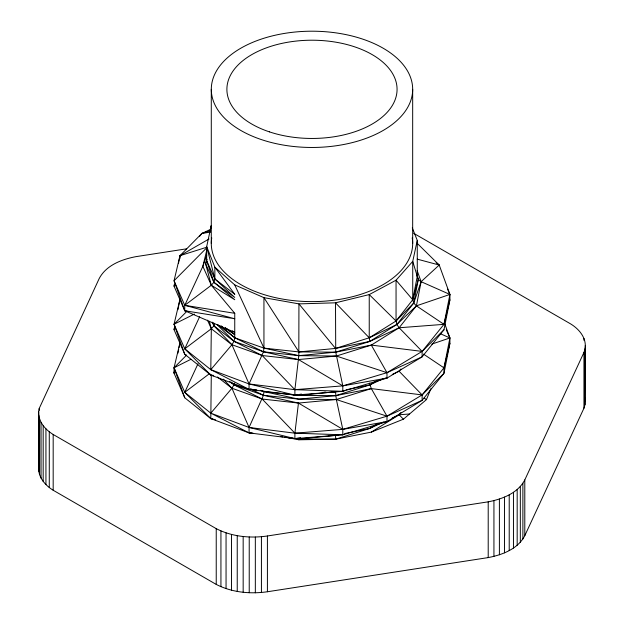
<?xml version="1.0" encoding="UTF-8"?>
<svg xmlns="http://www.w3.org/2000/svg" width="624" height="624" viewBox="0 0 624 624"><rect width="100%" height="100%" fill="white"/><g stroke="black" fill="none" stroke-linecap="round" stroke-linejoin="round"><path stroke-width="0.94" d="M417.277 243.415L439.21 265.036L449.912 294.442L449.912 299.887L443.976 329.776L422.12 356.85L386.981 378.113L342.794 391.303L294.895 395.117L249.054 389.384L210.803 369.658L211.318 328.747L209.352 321.337M211.286 375.18L210.803 418.603L249.054 432.892L294.895 438.617L342.794 434.803L386.981 421.613L422.12 400.351L443.976 373.285L449.912 343.387L449.912 337.951L444.725 323.692M430.911 388.651L426.457 399.594L403.416 419.188L371.319 432.104L335.735 439.163L298.912 439.787L298.935 438.929L296.065 438.407M186.631 248.812L135.751 256.682C121.727 259.397 106.174 265.192 99.169 278.6L39.242 408.392L38.672 411.902L38.672 467.672C38.134 477.407 45.365 485.449 53.18 490.246L216.232 584.415C231.871 592.457 250.162 594.227 267.407 591.755L488.21 557.591C502.234 554.876 517.787 549.081 524.792 535.673L583.955 408.19L584.984 404.711L584.984 348.949C587.114 337.826 578.44 328.216 569.369 323.177L413.626 233.259M584.984 404.711L585.328 345.423M446.347 329.956L449.912 337.951L443.976 367.848L443.976 373.285L422.12 394.914L371.319 388.604L336.359 399.539L298.459 403.065L294.895 433.181L294.895 438.617L300.55 437.744M261.3 390.468L263.944 391.622L263.476 395.288L249.054 427.456L249.054 432.892L252.931 433.111M210.366 232.237L210.608 230.334M210.857 228.431L211.224 225.584L206.692 246.558L206.692 260.754L213.915 282.313L234.749 299.715L211.318 285.246L202.855 266.308L206.879 249.74M38.672 467.672L38.961 465.91M412.292 227.869L417.269 240.412L417.269 276.362L412.737 299.754L396.053 320.993L369.236 337.795L335.501 348.434L298.935 351.92L263.944 348.114L234.749 337.779L217.924 324.808M232.323 330.845L234.749 332.342L184.751 310.752L174.049 286.182L174.424 284.271M178.503 263.305L179.985 255.676L201.841 233.446L210.623 229.336M251.956 389.548L249.054 389.384L210.803 375.094L184.751 354.26L174.049 329.683L174.424 327.779M177.941 309.668L179.985 299.185L174.049 324.246L184.751 354.26L186.498 355.118M174.424 371.28L174.049 373.191L184.751 397.769L210.803 418.603L215.475 419.788M177.941 353.176L178.682 349.362M179.057 347.459L179.985 342.693L174.049 367.754L174.049 373.191L174.486 371.335M417.066 274.786L418.298 279.474L413.72 303.069L396.88 324.488L369.79 341.429L335.735 352.154L298.81 355.649L263.476 351.788L233.992 341.328L213.915 325.822L212.339 322.319M187.036 311.158L174.049 324.246L184.751 348.824L210.803 369.658L249.054 383.947L294.895 389.68L342.794 385.866L386.981 372.676L422.12 351.406L443.976 324.34L449.912 294.442L447.533 289.115M234.367 383.058L233.992 384.829L231.925 388.237L210.803 413.166L184.751 392.332L174.049 367.754L186.358 355.352M417.269 240.412L412.737 261.386L412.737 299.754L413.72 303.069L416.411 305.846L443.976 324.34L449.912 299.887M174.049 286.182L174.486 284.326M174.049 329.683L174.486 327.826M250.926 432.721L249.054 432.892L210.803 413.166L249.054 427.456L294.895 433.181L342.794 429.367L386.981 416.177L422.12 394.914L443.976 367.848L449.912 343.387M206.809 259.233L205.663 263.921L211.318 285.246L234.749 313.31L234.749 337.779L233.992 341.328L231.925 344.729L210.803 369.658M206.825 259.397L205.663 263.921L213.915 282.313L234.749 297.414L214.859 278.944L206.692 260.754M417.027 275.902L418.298 279.474L412.737 299.754L396.053 280.207L369.236 294.59L335.501 302.819L298.935 303.88L263.944 297.664L234.749 284.911L214.859 267.166L206.692 246.558L214.859 278.944L213.915 282.313L211.318 285.246L184.751 305.315L184.751 310.752L187.496 311.493M214.625 323.294L213.915 325.822L211.318 328.747L184.751 348.824L210.803 375.094L213.603 375.812M38.672 411.902C38.134 421.645 45.365 429.686 53.18 434.483L216.232 528.653C231.871 536.695 250.162 538.465 267.407 535.985L488.21 501.829C502.234 499.106 517.787 493.319 524.792 479.911L583.955 352.427L584.984 348.949M206.708 255.271L202.855 266.308L184.751 305.315L234.749 318.747L184.751 310.752L174.049 280.738L179.985 255.676L209.056 238.969M184.751 348.824L199.633 316.742M212.722 418.805L210.803 418.603L184.751 392.332L198.026 363.722M392.223 374.486L399.126 371.272L400.912 369.002M371.319 432.104L399.126 414.781L400.912 412.511M199.477 236.434L201.841 233.446L210.148 230.818M206.864 247.673L174.049 280.738L184.751 305.315L234.749 313.31M443.976 329.776L422.12 351.406L422.12 356.85L386.981 372.676L336.359 356.039L298.81 355.649L263.944 348.114L234.749 284.911M436.145 262.657L439.21 265.036L421.106 281.689L413.72 303.069L396.053 320.993L396.88 324.488L399.126 327.764L422.12 351.406L371.319 345.095L335.735 352.154L298.935 351.92L263.944 297.664L263.944 348.114L263.476 351.788L249.054 383.947L249.054 389.384L251.87 389.126M184.751 392.332L209.804 373.402M376.358 380.827L369.79 384.938L335.735 395.663L298.81 399.149L263.476 395.288L233.992 384.829L229.531 381.389M377.177 423.821L369.79 428.446L335.735 439.163L298.935 438.929L288.475 437.791L298.912 439.787M207.472 320.143L211.318 328.747L231.925 344.729L262.189 355.532L298.459 359.557L336.359 356.039L371.319 345.095L399.126 327.764L416.411 305.846L421.106 281.689L417.199 270.715M174.049 324.246L194.384 314.059M190.991 359.26L174.049 367.754L184.751 397.769M216.91 324.472L233.992 341.328L262.189 355.532L294.895 389.68L342.794 391.303L344.526 390.476M231.254 382.138L233.992 384.829L262.189 399.04L294.895 433.181L342.794 434.803L344.526 433.984M297.718 394.672L294.895 395.117L294.895 389.68L298.81 355.649L298.935 303.88L335.501 348.434L369.79 341.429L399.126 327.764L443.976 324.34M382.73 378.908L369.79 384.938L345.985 389.797M383.596 422.011L369.79 428.446L345.025 433.501M392.223 417.994L399.126 414.781L409.297 414.001M431.808 344.113L449.912 337.951L440.31 333.7M206.63 247.268L179.985 255.676L179.985 258.398M298.935 438.929L335.501 435.443L338.239 434.585M337.412 391.552L298.935 395.421L263.944 391.622L260.294 390.328M328.747 435.614L335.501 435.443L339.316 434.671M250.419 388.924L263.476 395.288L298.459 403.065L342.794 429.367L386.981 421.613L386.981 416.177L371.319 388.604L335.735 395.663L298.935 395.421L295.105 394.727M371.319 345.095L386.981 372.676L386.981 378.113L342.794 385.866L298.459 359.557L263.476 351.788L234.749 337.779L221.099 325.829M201.841 233.446L209.508 232.261M299.606 394.384L301.493 394.087M323.918 392.231L325.845 392.184M331.64 392.036L335.501 391.942L336.359 399.539L342.794 429.367L342.794 434.803M385.141 378.066L386.981 378.113M385.141 421.574L386.981 421.613M253.898 389.665L256.799 389.828M210.803 375.094L213.681 375.406M298.459 403.065L262.189 399.04L231.925 388.237L217.425 376.99M280.847 436.543L282.758 436.855M284.661 437.167L287.524 437.635M263.944 391.622L298.81 399.149L336.359 399.539L386.981 416.177L422.12 400.351L422.12 394.914L399.126 371.272M294.895 395.117L249.054 383.947L231.925 344.729L213.915 325.822L212.706 322.226M294.895 438.617L249.054 427.456L231.925 388.237L223.252 379.127M417.222 259.139L439.21 265.036M423.501 354.112L443.976 367.848M424.141 398.042L426.457 399.594M225.373 327.935L234.749 334.643L225.49 327.928M418.298 279.474L421.106 281.689L449.912 294.442L416.411 305.846L396.88 324.488L369.236 337.795L335.501 302.819L335.735 352.154L342.794 385.866L342.794 391.303M399.126 414.781L403.416 419.188M371.319 388.604L369.509 383.12M417.269 276.362L412.737 261.386L396.053 280.207L396.053 320.993L369.236 294.59L369.236 337.795L369.79 341.429M584.984 397.667L585.328 401.193M335.501 435.443L335.735 439.163M583.963 338.426L583.963 340.345M583.955 352.427L583.955 408.19M524.792 479.911L524.792 535.673M522.881 483.257L522.881 539.027M520.33 486.47L520.33 542.233M517.179 489.489L517.179 545.251M513.458 492.289L513.458 548.051M509.215 494.832L509.215 550.594M504.512 497.078L504.512 552.841M499.395 499.013L499.395 554.775M493.935 500.604L493.935 556.366M488.21 501.829L488.21 557.591M412.675 89.333A100.69 58.133 0 0 1 261.635 139.675A100.69 58.133 0 0 1 261.635 38.992A100.69 58.133 0 0 1 412.675 89.333L412.675 243.485M267.407 535.985L267.407 591.755M261.425 536.71L261.425 592.472M255.333 537.038L255.333 592.8M249.226 536.968L249.226 592.73M243.165 536.507L243.165 592.27M237.237 535.657L237.237 591.419M231.504 534.433L231.504 590.195M226.052 532.841L226.052 588.604M220.935 530.907L220.935 586.669M216.232 528.653L216.232 584.415M211.286 89.333L211.286 243.485M53.18 434.483L53.18 490.246M49.28 431.769L49.28 487.531M45.934 428.813L45.934 484.583M43.181 425.662L43.181 481.432M41.051 422.354L41.051 478.124M39.585 418.93L39.585 474.692M39.242 408.392L39.242 410.311M38.789 415.436L38.789 471.198M412.207 237.9A100.69 58.133 0 0 1 311.984 301.618A100.69 58.133 0 0 1 211.754 237.9M234.749 294.278L214.859 278.944L214.859 267.166L234.749 294.278M269.435 131.875A85.09 49.124 0 0 0 397.067 89.333A85.09 49.124 0 0 0 269.435 46.792A85.09 49.124 0 0 0 269.435 131.875"/></g></svg>
